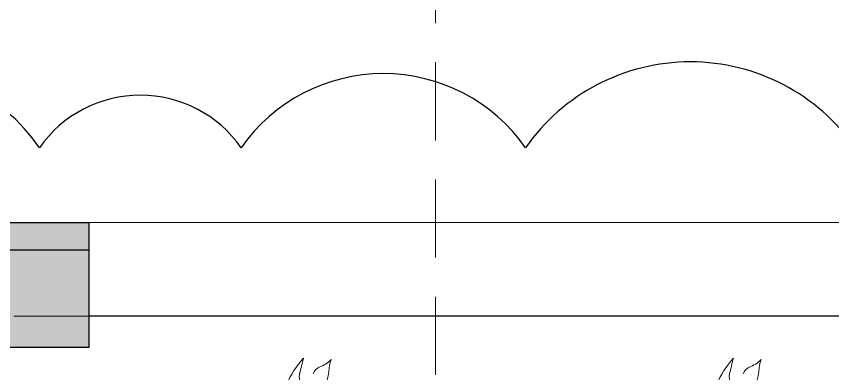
# Model space of a CAD drawing. Header units: millimetres. Extents: x -9564 to 494436, y -140371 to 4257.
# Drawn here: x 99540 to 100848, y -194 to 378 of the extents above; entities that cross this region are included whole.
import ezdxf

# ---------------------------------------------------------------- set-up
doc = ezdxf.new("R2010")
doc.units = ezdxf.units.MM
doc.header["$MEASUREMENT"] = 0
doc.linetypes.add('HIDDEN2', pattern=[0.1875, 0.125, -0.0625])
for name, color, linetype, lineweight in [('AS', 8, 'HIDDEN2', 5), ('DINDING', 1, 'Continuous', 20), ('HATCH', 8, 'Continuous', 13)]:
    doc.layers.add(name, color=color, linetype=linetype, lineweight=lineweight)

# ---------------------------------------------------------------- blocks, each defined once
blk = doc.blocks.new('as2')
at = {"layer": 'AS'}
for p, q in [((248.5698, 142.1088), (248.5698, 163.539)), ((242.9446, 162.9775), (256.2148, 162.9775)), ((245.8048, 162.9775), (256.2148, 162.9775))]:
    blk.add_line(p, q, dxfattribs=at)
blk = doc.blocks.new('k4')
at = {"true_color": 0x636466}
h = blk.add_hatch(dxfattribs=at)
h.set_pattern_fill('ANGLE', color=251)
h.set_pattern_definition([(0, (0, 0), (0, 6.985), [5.08, -1.905]), (90, (0, 0), (-6.985, 4e-16), [5.08, -1.905])])
h.paths.add_polyline_path([(210.5582, -20.3924), (210.3582, -20.3924), (210.3582, -20.7924), (210.5582, -20.7924)])
h = blk.add_hatch(color=251, dxfattribs=at)
h.dxf.hatch_style = 1
h.paths.add_polyline_path([(210.5582, -20.5943), (210.3582, -20.5943), (210.3582, -20.7924), (210.5582, -20.7924)])
h.paths.add_polyline_path([(210.5582, -20.3924), (210.3582, -20.3924), (210.3582, -20.5943), (210.5582, -20.5943)])
for p, q in [((210.3582, -20.3924), (210.5582, -20.3924)), ((210.5582, -20.3924), (210.5582, -20.7924)), ((210.5582, -20.7924), (210.3582, -20.7924))]:
    blk.add_line(p, q)
blk.add_lwpolyline([(210.3582, -20.3924), (210.5582, -20.3924), (210.5582, -20.7924), (210.3582, -20.7924)], close=True)
blk = doc.blocks.new('KLR')
at = {"rotation": 270}
blk.add_blockref('k4', (323.8506, 399.2306), dxfattribs=at)
blk = doc.blocks.new('TREE03')
at = {"layer": 'HATCH'}
for centre, radius, start, end in [((10.93, 47.23), 15.53, 137.0502, 158.0098), ((72.25, 38.17), 75.3, 164.8767, 167.0521), ((0.09, 62.06), 6.31, 290.8553, 314.3855), ((9.49, 55.6), 5.35, 158.6303, 174.8899), ((3.38, 54.11), 2.3, 116.9339, 156.4233), ((-6.19, 56.86), 10.37, 323.6111, 355.6842), ((1.5, 54.43), 2.7, 166.8666, 208.6631)]:
    blk.add_arc(centre, radius, start, end, dxfattribs=at)
blk = doc.blocks.new('*U39')
at = {"layer": 'HATCH', "xscale": 17.94037446682341, "yscale": 17.94037446682341, "zscale": 17.94037446682341}
blk.add_blockref('TREE03', (0, 0), dxfattribs=at)

msp = doc.modelspace()

# ---------------------------------------------------------------- linework, layer by layer
at = {"color": 1}
msp.add_lwpolyline([(102888.0171, 167.8409, 0.52056705), (102383.8323, 167.8409, 0.52056705), (101902.52, 167.8409, 0.52056705), (101368.2777, 167.8409, 0.52056705), (100883.4645, 167.8409, 0.52056705), (100355.5822, 167.8409, 0.52056705), (99900.143, 167.8409, 0.52056705), (99577.0536, 167.8409, 0.52056705), (99045.1286, 167.8409, 0.52056705)], format="xyb", dxfattribs=at)
msp.add_lwpolyline([(102251.2725, -101.7074), (99656.2713, -101.7074)])
at = {"layer": 'DINDING'}
for p, q in [((99536.2712, 48.2926), (102381.2725, 48.2926)), ((99536.2712, -101.7074), (102381.2725, -101.7074))]:
    msp.add_line(p, q, dxfattribs=at)

# ---------------------------------------------------------------- block references
for name, p, xscale, yscale, zscale in [('KLR', (-203801.8411, -188824.0661), 999.9998119083025, 999.9998119083025, 999.9998119083025), ('*U39', (100003.9887, -687.1973), 0.4999999059541513, 0.4999999059541513, 0.4999999059541513), ('*U39', (100692.6569, -687.1973), 0.4999999059541513, 0.4999999059541513, 0.4999999059541513)]:
    msp.add_blockref(name, p, dxfattribs=dict(xscale=xscale, yscale=yscale, zscale=zscale))
at = {"layer": 'AS', "xscale": 999.9998119083025, "yscale": 999.9998119083025, "zscale": 999.9998119083025}
msp.add_blockref('as2', (-148358.4661, -162929.1929), dxfattribs=at)

doc.saveas('drawing.dxf')
